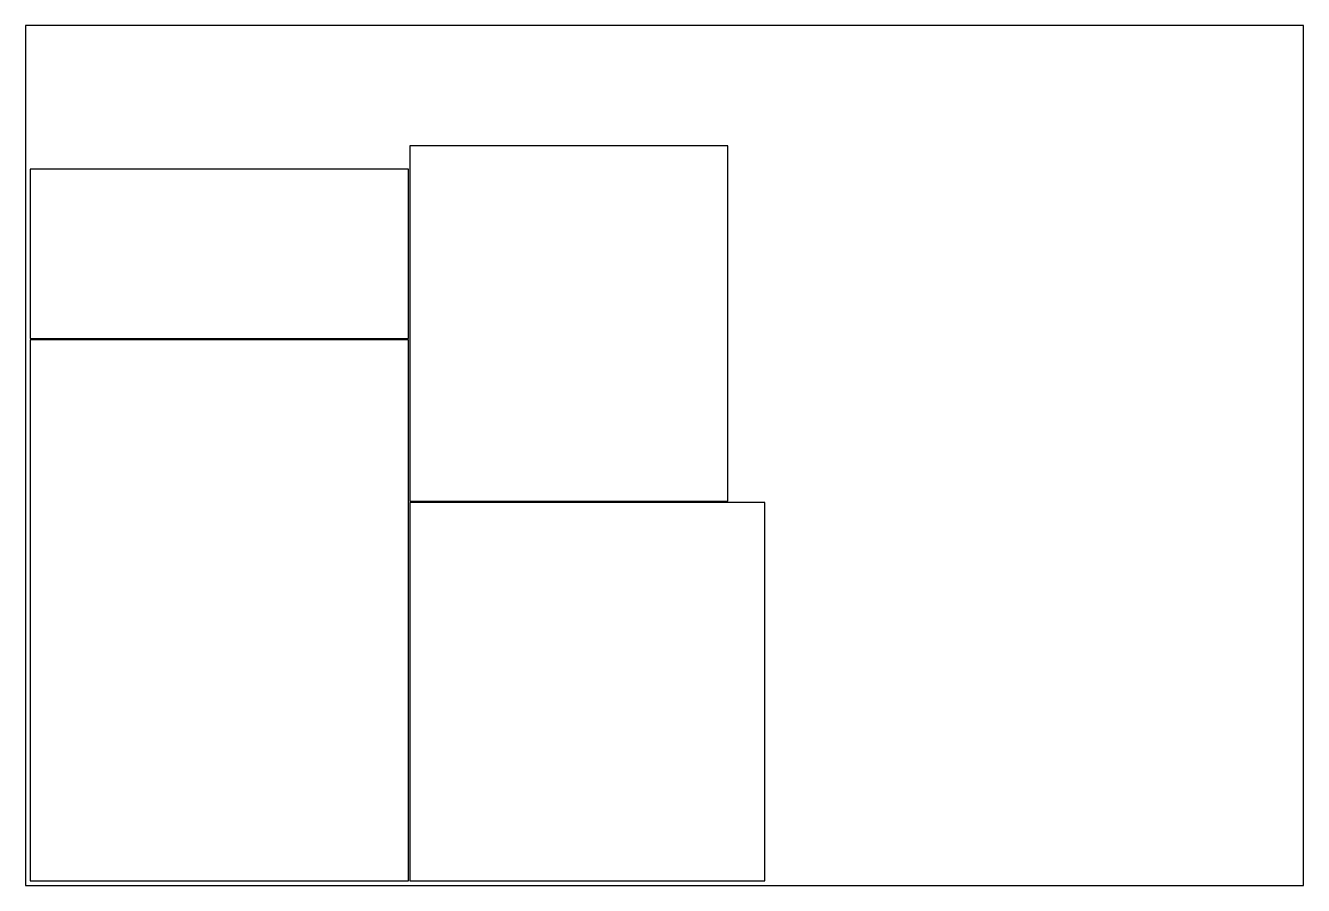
# Model space of a CAD drawing. Extents: x 0 to 2750, y 0 to 1850.
import ezdxf

# ---------------------------------------------------------------- set-up
doc = ezdxf.new("R2010")
doc.units = 0
doc.layers.add('CHAPA', color=7, linetype='CONTINUOUS')
doc.layers.add('PECAS', color=7, linetype='CONTINUOUS')

msp = doc.modelspace()

# ---------------------------------------------------------------- linework, layer by layer
at = {"layer": 'CHAPA'}
for p, q in [((2750, 1850), (0, 1850)), ((0, 1850), (0, 0)), ((2750, 0), (2750, 1850)), ((0, 0), (2750, 0))]:
    msp.add_line(p, q, dxfattribs=at)
at = {"layer": 'PECAS'}
for p, q in [((1511, 1591), (827, 1591)), ((827, 1591), (827, 827)), ((1511, 827), (1511, 1591)), ((824, 1541), (10, 1541)), ((10, 1541), (10, 1177)), ((824, 1177), (824, 1541)), ((10, 1177), (824, 1177)), ((824, 1174), (10, 1174)), ((10, 1174), (10, 10)), ((824, 10), (824, 1174)), ((827, 827), (1511, 827)), ((1591, 824), (827, 824)), ((827, 824), (827, 10)), ((1591, 10), (1591, 824)), ((10, 10), (824, 10)), ((827, 10), (1591, 10))]:
    msp.add_line(p, q, dxfattribs=at)

doc.saveas('drawing.dxf')
